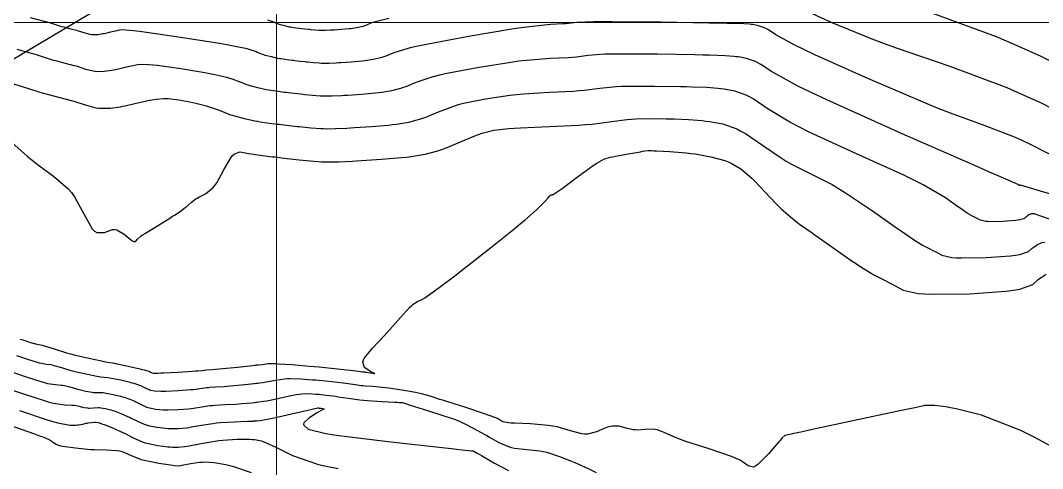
# Model space of a CAD drawing. Header units: metres. Extents: x 837475 to 838479, y 1189012 to 1191015.
# Drawn here: x 837854.6 to 837941.9, y 1190175.7 to 1190214 of the extents above; entities that cross this region are included whole.
import ezdxf

# ---------------------------------------------------------------- set-up
doc = ezdxf.new("R2010")
doc.units = ezdxf.units.M
doc.header["$LTSCALE"] = 0.3
doc.layers.add('COORD', color=7, linetype='Continuous', lineweight=20)
for name, color, linetype in [('CORREDORVIA', 70, 'Continuous'), ('COTAS 10', 1, 'Continuous'), ('COTAS INT', 252, 'Continuous')]:
    doc.layers.add(name, color=color, linetype=linetype)

msp = doc.modelspace()

# ---------------------------------------------------------------- linework, layer by layer
at = {"layer": 'COORD'}
for p, q in [((837876.514, 1189013.872), (837876.514, 1191013.872)), ((837476.514, 1190213.872), (838476.514, 1190213.872))]:
    msp.add_line(p, q, dxfattribs=at)
at = {"layer": 'CORREDORVIA'}
msp.add_lwpolyline([(838157.033, 1190996.193), (838237.174, 1190821.339), (838237.001, 1190602.875), (838240.031, 1190437.198), (838223.537, 1190366.272), (838212.196, 1190288.92), (838221.396, 1189997.878), (837954.545, 1189509.173), (837751.159, 1189231.384), (837593.191, 1189234.399), (837744.487, 1189686.609), (837750.277, 1189933.973), (837723.624, 1190051.525), (837726.092, 1190134.48), (837885.383, 1190229.429), (837983.184, 1190344.12), (837817.554, 1190502.187), (837798.033, 1190660.17), (837963.574, 1190795.982), (837910.676, 1191000.965)], close=True, dxfattribs=at)
at = {"layer": 'COTAS 10'}
for points in [[(837947.416, 1190204.082), (837941.817, 1190206.956), (837940.34, 1190207.637), (837938.896, 1190208.269), (837933.945, 1190210.138), (837929.526, 1190211.646), (837928.417, 1190212.05), (837927.358, 1190212.45), (837923.945, 1190213.844), (837921.386, 1190214.993)], [(837886.085, 1190214.192), (837884.618, 1190213.819), (837884.139, 1190213.618), (837884.014, 1190213.572), (837883.892, 1190213.531), (837883.479, 1190213.421), (837883.024, 1190213.346), (837882.875, 1190213.327), (837882.717, 1190213.31), (837882.066, 1190213.254), (837881.42, 1190213.212), (837881.266, 1190213.203), (837881.123, 1190213.195), (837880.694, 1190213.174), (837880.333, 1190213.17), (837880.232, 1190213.173), (837880.131, 1190213.177), (837879.763, 1190213.204), (837879.409, 1190213.24), (837879.317, 1190213.25), (837879.227, 1190213.26), (837878.924, 1190213.294), (837878.631, 1190213.329), (837878.463, 1190213.349), (837878.15, 1190213.387), (837877.811, 1190213.438), (837877.711, 1190213.456), (837877.608, 1190213.476), (837877.211, 1190213.563), (837876.844, 1190213.658), (837876.759, 1190213.683), (837876.682, 1190213.708), (837876.466, 1190213.794), (837876.254, 1190213.883), (837876.18, 1190213.91), (837876.099, 1190213.938), (837875.751, 1190214.047)], [(837854.624, 1190186.805), (837854.837, 1190186.742), (837855.027, 1190186.686), (837855.512, 1190186.532), (837855.798, 1190186.44), (837855.861, 1190186.422), (837855.918, 1190186.408), (837856.066, 1190186.385), (837856.349, 1190186.32), (837856.492, 1190186.279), (837856.661, 1190186.229), (837857.505, 1190185.965), (837858.585, 1190185.645), (837858.904, 1190185.56), (837859.231, 1190185.475), (837860.486, 1190185.18), (837861.552, 1190184.95), (837861.76, 1190184.907), (837861.93, 1190184.872), (837862.232, 1190184.821), (837862.513, 1190184.774), (837862.67, 1190184.742), (837862.863, 1190184.702), (837863.844, 1190184.49), (837864.834, 1190184.268), (837865.031, 1190184.223), (837865.195, 1190184.184), (837865.51, 1190184.1), (837865.605, 1190184.059), (837865.631, 1190184.047), (837865.656, 1190184.035), (837865.742, 1190183.99), (837865.835, 1190183.949), (837865.863, 1190183.939), (837865.893, 1190183.931), (837866.011, 1190183.906), (837866.408, 1190183.908), (837866.613, 1190183.916), (837866.86, 1190183.928), (837868.096, 1190183.995), (837869.33, 1190184.07), (837869.575, 1190184.087), (837869.779, 1190184.101), (837870.169, 1190184.138), (837870.297, 1190184.158), (837870.336, 1190184.162), (837870.377, 1190184.166), (837870.536, 1190184.175), (837871.042, 1190184.216), (837871.301, 1190184.24), (837871.612, 1190184.27), (837873.162, 1190184.421), (837874.713, 1190184.58), (837875.024, 1190184.614), (837875.284, 1190184.643), (837875.794, 1190184.713), (837876.214, 1190184.725), (837876.416, 1190184.719), (837876.656, 1190184.707), (837877.835, 1190184.63), (837879.298, 1190184.509), (837879.717, 1190184.47), (837880.142, 1190184.429), (837881.726, 1190184.261), (837883.037, 1190184.113), (837883.29, 1190184.084), (837883.494, 1190184.061), (837883.834, 1190184.022), (837883.863, 1190184.018), (837883.881, 1190184.016), (837883.918, 1190184.014), (837884.035, 1190183.998), (837884.096, 1190183.989), (837884.168, 1190183.978), (837884.528, 1190183.921), (837884.839, 1190183.874), (837884.88, 1190183.87), (837884.901, 1190183.87), (837884.815, 1190183.899), (837884.563, 1190184.007), (837884.48, 1190184.056), (837884.39, 1190184.114), (837884.02, 1190184.392), (837883.878, 1190184.852), (837883.934, 1190185.024), (837884.03, 1190185.215), (837884.721, 1190186.066), (837885.666, 1190187.058), (837885.924, 1190187.337), (837886.18, 1190187.618), (837887.09, 1190188.651), (837887.858, 1190189.498), (837888.025, 1190189.661), (837888.172, 1190189.793), (837888.539, 1190190.016), (837888.968, 1190190.213), (837889.155, 1190190.33), (837889.372, 1190190.473), (837890.399, 1190191.216), (837891.835, 1190192.312), (837892.308, 1190192.679), (837892.815, 1190193.073), (837894.92, 1190194.722), (837896.911, 1190196.315), (837897.347, 1190196.673), (837897.731, 1190196.995), (837898.701, 1190197.858), (837899.244, 1190198.396), (837899.359, 1190198.514), (837899.46, 1190198.617), (837899.698, 1190198.877), (837899.825, 1190199.019), (837899.855, 1190199.048), (837899.883, 1190199.073), (837899.968, 1190199.124), (837900.035, 1190199.143), (837900.053, 1190199.147), (837900.07, 1190199.151), (837900.126, 1190199.159), (837900.458, 1190199.38), (837900.649, 1190199.517), (837900.882, 1190199.687), (837902.084, 1190200.578), (837903.347, 1190201.497), (837903.62, 1190201.685), (837903.86, 1190201.845), (837904.448, 1190202.181), (837904.996, 1190202.343), (837905.21, 1190202.393), (837905.451, 1190202.445), (837906.548, 1190202.649), (837907.58, 1190202.824), (837907.781, 1190202.857), (837907.945, 1190202.884), (837908.229, 1190202.926), (837908.542, 1190202.912), (837908.724, 1190202.903), (837908.947, 1190202.893), (837910.095, 1190202.837), (837911.493, 1190202.727), (837911.873, 1190202.681), (837912.25, 1190202.63), (837913.587, 1190202.39), (837914.782, 1190202.062), (837915.069, 1190201.954), (837915.337, 1190201.839), (837916.15, 1190201.363), (837916.888, 1190200.737), (837917.11, 1190200.527), (837917.339, 1190200.302), (837918.227, 1190199.357), (837919.13, 1190198.396), (837919.367, 1190198.16), (837919.6, 1190197.937), (837920.394, 1190197.242), (837921.026, 1190196.741), (837921.156, 1190196.641), (837921.265, 1190196.557), (837921.498, 1190196.393), (837921.902, 1190196.121), (837922.12, 1190195.969), (837922.384, 1190195.783), (837923.721, 1190194.837), (837925.164, 1190193.822), (837925.494, 1190193.593), (837925.794, 1190193.387), (837926.629, 1190192.831), (837927.273, 1190192.441), (837927.453, 1190192.339), (837927.634, 1190192.239), (837928.291, 1190191.902), (837928.957, 1190191.568), (837929.143, 1190191.47), (837929.329, 1190191.37), (837930.006, 1190190.991), (837931.29, 1190190.705), (837931.858, 1190190.664), (837932.519, 1190190.64), (837935.674, 1190190.691), (837938.789, 1190190.909), (837939.424, 1190190.99), (837939.961, 1190191.08), (837941.078, 1190191.479), (837941.54, 1190191.891), (837941.664, 1190191.99), (837941.786, 1190192.081), (837942.211, 1190192.355)], [(837874.923, 1190184.603), (837874.713, 1190184.58)], [(837874.381, 1190175.393), (837872.869, 1190175.886), (837872.509, 1190175.986), (837872.175, 1190176.072), (837871.183, 1190176.25), (837870.373, 1190176.283), (837870.154, 1190176.276), (837869.938, 1190176.263), (837869.175, 1190176.157), (837868.557, 1190176.035), (837868.432, 1190176.011), (837868.326, 1190175.992), (837868.109, 1190175.958), (837867.801, 1190175.99), (837867.638, 1190176.011), (837867.442, 1190176.038), (837866.45, 1190176.183), (837865.348, 1190176.399), (837865.082, 1190176.472), (837864.832, 1190176.55), (837864.069, 1190176.877), (837863.348, 1190177.167), (837863.124, 1190177.222), (837862.889, 1190177.265), (837861.955, 1190177.329), (837860.943, 1190177.346), (837860.66, 1190177.36), (837860.376, 1190177.378), (837859.338, 1190177.477), (837858.449, 1190177.604), (837858.258, 1190177.64), (837858.091, 1190177.675), (837857.689, 1190177.806), (837857.476, 1190177.932), (837857.429, 1190177.966), (837857.387, 1190177.999), (837857.277, 1190178.111), (837856.666, 1190178.388), (837856.308, 1190178.525), (837855.867, 1190178.688), (837853.593, 1190179.494)]]:
    msp.add_lwpolyline(points, dxfattribs=at)
at = {"layer": 'COTAS INT'}
for points in [[(837930.887, 1190215.257), (837937.942, 1190212.664), (837939.866, 1190211.85), (837941.778, 1190210.996), (837948.578, 1190207.566)], [(837943.67, 1190202.021), (837940.899, 1190203.443), (837940.168, 1190203.78), (837939.453, 1190204.093), (837937.003, 1190205.018), (837934.042, 1190206.104), (837933.005, 1190206.519), (837931.873, 1190206.984), (837927.003, 1190209.072), (837922.46, 1190211.111), (837921.535, 1190211.545), (837920.755, 1190211.921), (837919.139, 1190212.804), (837918.503, 1190213.236), (837918.34, 1190213.327), (837918.183, 1190213.406), (837917.665, 1190213.589), (837917.178, 1190213.676), (837917.041, 1190213.695), (837916.903, 1190213.711), (837916.394, 1190213.751), (837914.993, 1190213.787), (837914.293, 1190213.801), (837913.457, 1190213.816), (837909.307, 1190213.885), (837905.145, 1190213.929), (837904.302, 1190213.929), (837903.592, 1190213.924), (837902.142, 1190213.86), (837901.447, 1190213.773), (837901.214, 1190213.753), (837900.962, 1190213.735), (837899.905, 1190213.684), (837898.118, 1190213.504), (837897.407, 1190213.404), (837896.601, 1190213.283), (837892.911, 1190212.665), (837889.312, 1190211.991), (837888.564, 1190211.835), (837887.925, 1190211.691), (837886.515, 1190211.281), (837885.839, 1190210.997), (837885.662, 1190210.933), (837885.49, 1190210.875), (837884.907, 1190210.719), (837884.266, 1190210.613), (837884.056, 1190210.587), (837883.833, 1190210.562), (837882.914, 1190210.484), (837882.004, 1190210.425), (837881.786, 1190210.412), (837881.584, 1190210.4), (837880.98, 1190210.371), (837880.47, 1190210.366), (837880.328, 1190210.369), (837880.185, 1190210.375), (837879.666, 1190210.413), (837879.167, 1190210.464), (837879.037, 1190210.478), (837878.91, 1190210.492), (837878.482, 1190210.54), (837878.068, 1190210.589), (837877.95, 1190210.603), (837877.831, 1190210.617), (837877.39, 1190210.671), (837876.912, 1190210.743), (837876.771, 1190210.769), (837876.625, 1190210.797), (837876.065, 1190210.919), (837875.547, 1190211.053), (837875.428, 1190211.089), (837875.319, 1190211.124), (837875.014, 1190211.245), (837874.716, 1190211.37), (837874.611, 1190211.408), (837874.497, 1190211.448), (837874.005, 1190211.602), (837872.824, 1190211.848), (837872.275, 1190211.945), (837871.63, 1190212.055), (837868.5, 1190212.556), (837865.416, 1190213.014), (837864.8, 1190213.096), (837864.287, 1190213.16), (837863.297, 1190213.229), (837862.958, 1190213.163), (837862.856, 1190213.141), (837862.75, 1190213.118), (837862.341, 1190213.022), (837861.911, 1190212.926), (837861.792, 1190212.903), (837861.673, 1190212.883), (837861.246, 1190212.821), (837860.82, 1190212.81), (837860.703, 1190212.821), (837860.586, 1190212.837), (837860.164, 1190212.947), (837859.723, 1190213.091), (837859.594, 1190213.129), (837859.461, 1190213.167), (837858.954, 1190213.296), (837858.368, 1190213.45), (837858.186, 1190213.502), (837857.996, 1190213.559), (837857.235, 1190213.803), (837855.507, 1190214.265)], [(837942.787, 1190199.144), (837941.175, 1190199.614), (837940.031, 1190199.948), (837940.026, 1190199.95), (837940.025, 1190199.951), (837940.017, 1190199.951), (837940.015, 1190199.949), (837940.012, 1190199.948), (837940.01, 1190199.946), (837940.007, 1190199.944), (837940, 1190199.941), (837939.996, 1190199.94), (837939.992, 1190199.94), (837939.971, 1190199.938), (837939.942, 1190199.938), (837939.934, 1190199.94), (837939.929, 1190199.943), (837939.928, 1190199.944), (837939.927, 1190199.944), (837939.922, 1190199.946), (837939.918, 1190199.949), (837939.917, 1190199.949), (837939.916, 1190199.95), (837939.911, 1190199.953), (837939.903, 1190199.958), (837939.9, 1190199.961), (837939.895, 1190199.964), (837939.875, 1190199.978), (837938.334, 1190200.661), (837937.371, 1190201.085), (837936.176, 1190201.611), (837929.922, 1190204.362), (837923.483, 1190207.253), (837922.171, 1190207.868), (837921.063, 1190208.402), (837918.763, 1190209.662), (837917.849, 1190210.283), (837917.615, 1190210.414), (837917.39, 1190210.527), (837916.646, 1190210.789), (837915.946, 1190210.914), (837915.749, 1190210.941), (837915.55, 1190210.965), (837914.819, 1190211.023), (837913.482, 1190211.064), (837912.9, 1190211.076), (837912.228, 1190211.09), (837909.038, 1190211.145), (837905.827, 1190211.165), (837905.142, 1190211.156), (837904.546, 1190211.142), (837903.126, 1190211.037), (837902.113, 1190210.91), (837901.772, 1190210.881), (837901.405, 1190210.854), (837899.861, 1190210.78), (837897.862, 1190210.624), (837897.207, 1190210.546), (837896.509, 1190210.453), (837893.624, 1190209.992), (837890.895, 1190209.461), (837890.296, 1190209.323), (837889.765, 1190209.19), (837888.411, 1190208.743), (837887.538, 1190208.376), (837887.31, 1190208.293), (837887.088, 1190208.219), (837886.336, 1190208.017), (837885.507, 1190207.88), (837885.237, 1190207.847), (837884.949, 1190207.815), (837883.762, 1190207.714), (837882.587, 1190207.637), (837882.306, 1190207.62), (837882.045, 1190207.605), (837881.265, 1190207.568), (837880.607, 1190207.561), (837880.423, 1190207.565), (837880.239, 1190207.573), (837879.569, 1190207.622), (837878.924, 1190207.688), (837878.756, 1190207.706), (837878.593, 1190207.724), (837878.04, 1190207.786), (837877.506, 1190207.849), (837877.354, 1190207.867), (837877.2, 1190207.886), (837876.63, 1190207.955), (837876.014, 1190208.048), (837875.831, 1190208.081), (837875.643, 1190208.117), (837874.92, 1190208.276), (837874.251, 1190208.449), (837874.097, 1190208.495), (837873.957, 1190208.54), (837873.563, 1190208.696), (837873.177, 1190208.858), (837873.042, 1190208.907), (837872.895, 1190208.958), (837872.26, 1190209.157), (837871.224, 1190209.399), (837870.823, 1190209.476), (837870.373, 1190209.559), (837868.336, 1190209.894), (837866.35, 1190210.173), (837865.932, 1190210.219), (837865.571, 1190210.252), (837864.743, 1190210.259), (837864.255, 1190210.164), (837864.108, 1190210.133), (837863.957, 1190210.1), (837863.368, 1190209.961), (837862.749, 1190209.823), (837862.578, 1190209.791), (837862.407, 1190209.761), (837861.792, 1190209.673), (837861.18, 1190209.657), (837861.011, 1190209.672), (837860.842, 1190209.696), (837860.237, 1190209.854), (837859.602, 1190210.061), (837859.415, 1190210.116), (837859.224, 1190210.17), (837858.495, 1190210.356), (837857.653, 1190210.577), (837857.391, 1190210.652), (837857.117, 1190210.735), (837856.022, 1190211.085), (837854.367, 1190211.561)], [(837874.923, 1190211.283), (837874.716, 1190211.37)], [(837942.678, 1190197.011), (837941.585, 1190197.364), (837941.316, 1190197.47), (837941.256, 1190197.489), (837941.202, 1190197.505), (837941.058, 1190197.525), (837940.947, 1190197.505), (837940.914, 1190197.494), (837940.879, 1190197.481), (837940.747, 1190197.418), (837940.603, 1190197.325), (837940.562, 1190197.294), (837940.52, 1190197.261), (837940.364, 1190197.122), (837939.987, 1190196.987), (837939.806, 1190196.957), (837939.591, 1190196.93), (837938.539, 1190196.856), (837937.473, 1190196.839), (837937.25, 1190196.847), (837937.058, 1190196.861), (837936.625, 1190196.957), (837936.396, 1190197.085), (837936.333, 1190197.119), (837936.27, 1190197.152), (837936.045, 1190197.265), (837935.823, 1190197.379), (837935.762, 1190197.412), (837935.702, 1190197.447), (837935.484, 1190197.579), (837935.068, 1190197.862), (837934.882, 1190197.991), (837934.665, 1190198.143), (837933.627, 1190198.877), (837931.708, 1190199.99), (837930.936, 1190200.381), (837930.059, 1190200.808), (837926.023, 1190202.648), (837921.982, 1190204.503), (837921.103, 1190204.94), (837920.326, 1190205.343), (837918.387, 1190206.52), (837917.195, 1190207.329), (837916.89, 1190207.5), (837916.596, 1190207.648), (837915.626, 1190207.99), (837914.714, 1190208.153), (837914.457, 1190208.188), (837914.198, 1190208.219), (837913.244, 1190208.294), (837911.97, 1190208.34), (837911.508, 1190208.352), (837910.999, 1190208.364), (837908.768, 1190208.405), (837906.509, 1190208.401), (837905.983, 1190208.383), (837905.499, 1190208.359), (837904.111, 1190208.215), (837902.778, 1190208.047), (837902.33, 1190208.009), (837901.847, 1190207.974), (837899.817, 1190207.876), (837897.606, 1190207.744), (837897.008, 1190207.688), (837896.417, 1190207.624), (837894.337, 1190207.32), (837892.479, 1190206.93), (837892.028, 1190206.812), (837891.605, 1190206.688), (837890.308, 1190206.204), (837889.238, 1190205.755), (837888.959, 1190205.653), (837888.687, 1190205.562), (837887.765, 1190205.315), (837886.749, 1190205.148), (837886.418, 1190205.106), (837886.065, 1190205.067), (837884.61, 1190204.943), (837883.17, 1190204.849), (837882.826, 1190204.829), (837882.506, 1190204.811), (837881.55, 1190204.765), (837880.744, 1190204.756), (837880.519, 1190204.762), (837880.293, 1190204.77), (837879.472, 1190204.831), (837878.682, 1190204.912), (837878.476, 1190204.934), (837878.275, 1190204.956), (837877.598, 1190205.032), (837876.943, 1190205.109), (837876.757, 1190205.132), (837876.569, 1190205.154), (837875.87, 1190205.24), (837875.115, 1190205.353), (837874.891, 1190205.394), (837874.66, 1190205.438), (837873.774, 1190205.632), (837872.955, 1190205.844), (837872.766, 1190205.901), (837872.594, 1190205.956), (837872.112, 1190206.147), (837871.639, 1190206.346), (837871.474, 1190206.406), (837871.293, 1190206.468), (837870.515, 1190206.712), (837869.623, 1190206.95), (837869.37, 1190207.008), (837869.115, 1190207.063), (837868.172, 1190207.233), (837867.285, 1190207.332), (837867.064, 1190207.342), (837866.855, 1190207.344), (837866.189, 1190207.289), (837865.552, 1190207.166), (837865.361, 1190207.125), (837865.163, 1190207.081), (837864.395, 1190206.9), (837863.587, 1190206.721), (837863.364, 1190206.678), (837863.141, 1190206.639), (837862.338, 1190206.524), (837861.539, 1190206.503), (837861.319, 1190206.523), (837861.099, 1190206.555), (837860.309, 1190206.761), (837859.481, 1190207.031), (837859.237, 1190207.103), (837858.988, 1190207.173), (837858.036, 1190207.416), (837856.937, 1190207.704), (837856.596, 1190207.803), (837856.238, 1190207.91), (837854.81, 1190208.366), (837853.226, 1190208.857)], [(837874.92, 1190208.276), (837874.923, 1190208.275)], [(837853.645, 1190203.833), (837855.226, 1190202.441), (837855.645, 1190202.095), (837856.055, 1190201.768), (837857.466, 1190200.728), (837858.693, 1190199.664), (837858.986, 1190199.321), (837859.26, 1190198.957), (837860.082, 1190197.465), (837860.771, 1190196.238), (837860.961, 1190196.041), (837861.15, 1190195.905), (837861.829, 1190195.928), (837862.497, 1190196.165), (837862.679, 1190196.163), (837862.859, 1190196.133), (837863.499, 1190195.782), (837864.021, 1190195.352), (837864.126, 1190195.272), (837864.214, 1190195.209), (837864.392, 1190195.12), (837864.469, 1190195.169), (837864.493, 1190195.191), (837864.519, 1190195.218), (837864.623, 1190195.35), (837864.955, 1190195.623), (837865.124, 1190195.739), (837865.327, 1190195.872), (837866.337, 1190196.501), (837867.398, 1190197.153), (837867.633, 1190197.301), (837867.842, 1190197.435), (837868.383, 1190197.8), (837868.742, 1190198.074), (837868.837, 1190198.15), (837868.929, 1190198.227), (837869.243, 1190198.502), (837869.607, 1190198.782), (837869.73, 1190198.86), (837869.864, 1190198.939), (837870.429, 1190199.229), (837871.055, 1190199.721), (837871.228, 1190199.928), (837871.399, 1190200.165), (837872.016, 1190201.276), (837872.603, 1190202.307), (837872.757, 1190202.494), (837872.907, 1190202.638), (837873.415, 1190202.802), (837873.969, 1190202.69), (837874.147, 1190202.66), (837874.336, 1190202.63), (837875.11, 1190202.524), (837875.937, 1190202.423), (837876.16, 1190202.396), (837876.381, 1190202.369), (837877.156, 1190202.278), (837877.958, 1190202.187), (837878.195, 1190202.162), (837878.439, 1190202.136), (837879.375, 1190202.04), (837880.347, 1190201.968), (837880.614, 1190201.958), (837880.881, 1190201.951), (837881.835, 1190201.961), (837882.968, 1190202.016), (837883.346, 1190202.037), (837883.753, 1190202.062), (837885.459, 1190202.173), (837887.181, 1190202.319), (837887.599, 1190202.366), (837887.991, 1190202.415), (837889.193, 1190202.613), (837890.285, 1190202.906), (837890.607, 1190203.014), (837890.938, 1190203.134), (837892.204, 1190203.666), (837893.445, 1190204.187), (837893.76, 1190204.3), (837894.062, 1190204.4), (837895.05, 1190204.648), (837896.325, 1190204.795), (837896.809, 1190204.831), (837897.35, 1190204.865), (837899.774, 1190204.972), (837902.289, 1190205.093), (837902.888, 1190205.137), (837903.443, 1190205.185), (837905.095, 1190205.392), (837906.453, 1190205.577), (837906.824, 1190205.61), (837907.191, 1190205.636), (837908.499, 1190205.666), (837909.771, 1190205.638), (837910.116, 1190205.628), (837910.458, 1190205.616), (837911.67, 1190205.566), (837912.845, 1190205.473), (837913.165, 1190205.435), (837913.482, 1190205.391), (837914.606, 1190205.19), (837915.803, 1190204.768), (837916.165, 1190204.586), (837916.541, 1190204.375), (837918.011, 1190203.378), (837919.589, 1190202.284), (837920.034, 1190202.012), (837920.482, 1190201.754), (837922.125, 1190200.934), (837923.943, 1190200.005), (837924.501, 1190199.678), (837925.083, 1190199.32), (837927.38, 1190197.777), (837929.435, 1190196.323), (837929.864, 1190196.022), (837930.233, 1190195.765), (837931.057, 1190195.205), (837931.488, 1190194.944), (837931.608, 1190194.875), (837931.729, 1190194.809), (837932.168, 1190194.584), (837932.614, 1190194.36), (837932.738, 1190194.295), (837932.862, 1190194.228), (837933.316, 1190193.974), (837934.174, 1190193.783), (837934.554, 1190193.755), (837934.996, 1190193.739), (837937.107, 1190193.774), (837939.19, 1190193.92), (837939.615, 1190193.974), (837939.974, 1190194.034), (837940.721, 1190194.301), (837941.03, 1190194.576), (837941.113, 1190194.642), (837941.195, 1190194.703), (837941.479, 1190194.886), (837941.742, 1190195.012), (837941.809, 1190195.037), (837941.875, 1190195.058), (837942.095, 1190195.099)], [(837874.923, 1190205.388), (837874.891, 1190205.394)], [(837874.336, 1190202.63), (837874.923, 1190202.55)], [(837942.555, 1190177.702), (837941.244, 1190178.394), (837940.051, 1190178.988), (837936.714, 1190180.303), (837934.53, 1190180.839), (837934.063, 1190180.94), (837933.656, 1190181.02), (837932.681, 1190181.14), (837932.202, 1190181.129), (837932.108, 1190181.127), (837932.03, 1190181.125), (837931.885, 1190181.124), (837931.853, 1190181.123), (837931.846, 1190181.122), (837931.84, 1190181.121), (837931.824, 1190181.114), (837931.815, 1190181.108), (837931.812, 1190181.107), (837931.81, 1190181.106), (837931.803, 1190181.105), (837931.795, 1190181.106), (837931.792, 1190181.106), (837931.789, 1190181.107), (837931.776, 1190181.106), (837930.86, 1190180.912), (837930.287, 1190180.79), (837929.577, 1190180.638), (837925.858, 1190179.843), (837922.134, 1190179.047), (837921.42, 1190178.895), (837920.843, 1190178.773), (837919.903, 1190178.578), (837919.663, 1190178.335), (837919.527, 1190178.183), (837919.361, 1190177.993), (837918.51, 1190177.001), (837917.609, 1190176.093), (837917.411, 1190175.956), (837917.236, 1190175.869), (837916.79, 1190175.972), (837916.095, 1190176.456), (837915.762, 1190176.61), (837915.368, 1190176.772), (837913.439, 1190177.429), (837911.447, 1190178.071), (837911.013, 1190178.224), (837910.63, 1190178.365), (837909.671, 1190178.786), (837909.03, 1190179.045), (837908.846, 1190179.085), (837908.66, 1190179.111), (837907.968, 1190179.091), (837907.291, 1190179.039), (837907.115, 1190179.046), (837906.944, 1190179.061), (837906.368, 1190179.192), (837905.858, 1190179.335), (837905.73, 1190179.359), (837905.606, 1190179.376), (837905.204, 1190179.378), (837904.768, 1190179.277), (837904.624, 1190179.228), (837904.469, 1190179.171), (837903.823, 1190178.888), (837903.048, 1190178.694), (837902.812, 1190178.692), (837902.567, 1190178.712), (837901.604, 1190178.974), (837900.455, 1190179.313), (837900.094, 1190179.381), (837899.713, 1190179.439), (837898.18, 1190179.558), (837896.813, 1190179.617), (837896.538, 1190179.637), (837896.306, 1190179.658), (837895.842, 1190179.749), (837895.661, 1190179.852), (837895.61, 1190179.882), (837895.557, 1190179.911), (837895.36, 1190180.02), (837894.835, 1190180.226), (837894.576, 1190180.317), (837894.268, 1190180.422), (837892.743, 1190180.924), (837891.141, 1190181.441), (837890.784, 1190181.556), (837890.464, 1190181.659), (837889.62, 1190181.93), (837888.889, 1190182.124), (837888.64, 1190182.178), (837888.37, 1190182.234), (837887.23, 1190182.436), (837886.071, 1190182.609), (837885.79, 1190182.645), (837885.526, 1190182.676), (837884.719, 1190182.746), (837884.069, 1190182.791), (837883.904, 1190182.806), (837883.745, 1190182.822), (837883.228, 1190182.89), (837882.631, 1190182.975), (837882.422, 1190183.002), (837882.195, 1190183.031), (837881.215, 1190183.145), (837880.138, 1190183.259), (837879.849, 1190183.287), (837879.565, 1190183.314), (837878.571, 1190183.396), (837877.658, 1190183.422), (837877.424, 1190183.413), (837877.198, 1190183.397), (837876.453, 1190183.281), (837875.625, 1190183.123), (837875.348, 1190183.081), (837875.05, 1190183.04), (837873.799, 1190182.897), (837872.576, 1190182.783), (837872.296, 1190182.76), (837872.04, 1190182.74), (837871.329, 1190182.698), (837870.814, 1190182.668), (837870.683, 1190182.656), (837870.557, 1190182.642), (837870.144, 1190182.576), (837869.599, 1190182.501), (837869.39, 1190182.48), (837869.156, 1190182.46), (837868.098, 1190182.387), (837867.048, 1190182.34), (837866.818, 1190182.335), (837866.615, 1190182.334), (837866.099, 1190182.362), (837865.778, 1190182.428), (837865.697, 1190182.451), (837865.62, 1190182.477), (837865.37, 1190182.588), (837865.136, 1190182.711), (837865.068, 1190182.743), (837864.999, 1190182.775), (837864.741, 1190182.886), (837864.342, 1190183.013), (837864.185, 1190183.055), (837864.008, 1190183.1), (837863.198, 1190183.288), (837862.408, 1190183.451), (837862.243, 1190183.481), (837862.102, 1190183.504), (837861.784, 1190183.529), (837861.465, 1190183.555), (837861.321, 1190183.578), (837861.154, 1190183.608), (837860.354, 1190183.772), (837859.44, 1190183.987), (837859.202, 1190184.049), (837858.969, 1190184.111), (837858.183, 1190184.344), (837857.526, 1190184.537), (837857.375, 1190184.573), (837857.238, 1190184.603), (837856.854, 1190184.652), (837856.433, 1190184.719), (837856.271, 1190184.759), (837856.09, 1190184.81), (837855.276, 1190185.073), (837854.335, 1190185.387)], [(837853.644, 1190184.089), (837855.039, 1190183.614), (837856.383, 1190183.18), (837856.681, 1190183.097), (837856.947, 1190183.029), (837857.643, 1190182.92), (837858.126, 1190182.887), (837858.258, 1190182.868), (837858.39, 1190182.844), (837858.861, 1190182.723), (837859.354, 1190182.577), (837859.5, 1190182.538), (837859.649, 1190182.5), (837860.222, 1190182.365), (837860.757, 1190182.265), (837860.883, 1190182.249), (837860.999, 1190182.238), (837861.337, 1190182.237), (837861.691, 1190182.233), (837861.816, 1190182.219), (837861.954, 1190182.2), (837862.553, 1190182.086), (837863.182, 1190181.932), (837863.34, 1190181.888), (837863.49, 1190181.842), (837863.972, 1190181.673), (837864.393, 1190181.492), (837864.505, 1190181.439), (837864.616, 1190181.386), (837864.998, 1190181.187), (837865.406, 1190181.005), (837865.532, 1190180.963), (837865.663, 1190180.924), (837866.187, 1190180.817), (837866.822, 1190180.76), (837867.023, 1190180.754), (837867.237, 1190180.752), (837868.101, 1190180.78), (837868.982, 1190180.85), (837869.205, 1190180.874), (837869.419, 1190180.901), (837870.119, 1190181.015), (837870.817, 1190181.125), (837871.03, 1190181.149), (837871.251, 1190181.17), (837872.121, 1190181.22), (837873.038, 1190181.263), (837873.29, 1190181.279), (837873.541, 1190181.296), (837874.436, 1190181.373), (837875.387, 1190181.499), (837875.672, 1190181.548), (837875.967, 1190181.603), (837877.112, 1190181.848), (837878.183, 1190182.069), (837878.432, 1190182.108), (837878.659, 1190182.137), (837879.306, 1190182.162), (837879.831, 1190182.118), (837879.982, 1190182.105), (837880.134, 1190182.09), (837880.703, 1190182.03), (837881.352, 1190181.948), (837881.555, 1190181.92), (837881.768, 1190181.889), (837882.623, 1190181.758), (837883.628, 1190181.626), (837883.936, 1190181.594), (837884.256, 1190181.565), (837885.521, 1190181.478), (837886.606, 1190181.42), (837886.814, 1190181.409), (837886.981, 1190181.4), (837887.25, 1190181.385), (837887.528, 1190181.298), (837887.701, 1190181.243), (837887.915, 1190181.174), (837889.037, 1190180.817), (837890.266, 1190180.425), (837890.548, 1190180.335), (837890.804, 1190180.253), (837891.52, 1190180.023), (837892.137, 1190179.784), (837892.331, 1190179.697), (837892.536, 1190179.6), (837893.359, 1190179.173), (837894.224, 1190178.694), (837894.456, 1190178.565), (837894.683, 1190178.436), (837895.474, 1190177.984), (837896.308, 1190177.621), (837896.564, 1190177.548), (837896.829, 1190177.489), (837897.876, 1190177.376), (837898.982, 1190177.266), (837899.285, 1190177.208), (837899.587, 1190177.138), (837900.667, 1190176.788), (837901.694, 1190176.37), (837901.963, 1190176.258), (837902.225, 1190176.147), (837903.113, 1190175.76), (837903.812, 1190175.412)], [(837852.953, 1190182.791), (837854.803, 1190182.156), (837856.675, 1190181.55), (837857.091, 1190181.434), (837857.462, 1190181.34), (837858.431, 1190181.188), (837859.014, 1190181.171), (837859.141, 1190181.162), (837859.254, 1190181.152), (837859.539, 1190181.102), (837859.739, 1190181.043), (837859.797, 1190181.027), (837859.858, 1190181.012), (837860.09, 1190180.957), (837860.36, 1190180.923), (837860.444, 1190180.92), (837860.533, 1190180.92), (837860.89, 1190180.945), (837861.279, 1190180.962), (837861.389, 1190180.958), (837861.5, 1190180.949), (837861.907, 1190180.885), (837862.357, 1190180.764), (837862.495, 1190180.72), (837862.638, 1190180.672), (837863.203, 1190180.459), (837863.787, 1190180.208), (837863.943, 1190180.136), (837864.096, 1190180.062), (837864.626, 1190179.785), (837865.191, 1190179.533), (837865.366, 1190179.474), (837865.549, 1190179.421), (837866.275, 1190179.272), (837867.028, 1190179.186), (837867.228, 1190179.173), (837867.425, 1190179.165), (837868.104, 1190179.173), (837868.808, 1190179.239), (837869.02, 1190179.268), (837869.239, 1190179.3), (837870.095, 1190179.454), (837871.077, 1190179.609), (837871.376, 1190179.643), (837871.688, 1190179.672), (837872.913, 1190179.743), (837874.037, 1190179.786), (837874.284, 1190179.798), (837874.505, 1190179.809), (837875.073, 1190179.849), (837875.724, 1190179.959), (837875.996, 1190180.015), (837876.309, 1190180.082), (837877.771, 1190180.416), (837879.168, 1190180.741), (837879.439, 1190180.803), (837879.66, 1190180.852), (837880.042, 1190180.928), (837880.098, 1190180.923), (837880.114, 1190180.922), (837880.13, 1190180.92), (837880.191, 1190180.914), (837880.27, 1190180.904), (837880.298, 1190180.9), (837880.328, 1190180.895), (837880.459, 1190180.875), (837880.535, 1190180.838), (837880.532, 1190180.823), (837880.517, 1190180.807), (837880.374, 1190180.729), (837880.073, 1190180.572), (837879.958, 1190180.505), (837879.829, 1190180.428), (837879.252, 1190180.065), (837878.839, 1190179.659), (837878.814, 1190179.554), (837878.828, 1190179.453), (837879.201, 1190179.118), (837880.706, 1190178.756), (837881.433, 1190178.639), (837882.295, 1190178.513), (837886.532, 1190177.996), (837890.658, 1190177.539), (837891.451, 1190177.452), (837892.093, 1190177.382), (837893.147, 1190177.268), (837893.206, 1190177.265), (837893.221, 1190177.264), (837893.234, 1190177.263), (837893.275, 1190177.258), (837893.307, 1190177.252), (837893.315, 1190177.25), (837893.322, 1190177.247), (837893.345, 1190177.237), (837893.628, 1190177.074), (837893.798, 1190176.976), (837894.009, 1190176.854), (837895.106, 1190176.219), (837896.31, 1190175.583)], [(837874.923, 1190183.026), (837873.799, 1190182.897)], [(837874.436, 1190181.373), (837874.923, 1190181.438)], [(837854.566, 1190180.697), (837856.912, 1190179.92), (837857.409, 1190179.772), (837857.841, 1190179.652), (837858.854, 1190179.459), (837859.379, 1190179.469), (837859.504, 1190179.477), (837859.62, 1190179.488), (837859.963, 1190179.546), (837860.25, 1190179.612), (837860.329, 1190179.627), (837860.409, 1190179.641), (837860.7, 1190179.682), (837860.963, 1190179.703), (837861.026, 1190179.704), (837861.085, 1190179.703), (837861.262, 1190179.683), (837861.531, 1190179.596), (837861.649, 1190179.553), (837861.785, 1190179.501), (837862.433, 1190179.245), (837863.181, 1190178.924), (837863.38, 1190178.832), (837863.576, 1190178.737), (837864.254, 1190178.383), (837864.977, 1190178.06), (837865.2, 1190177.986), (837865.434, 1190177.918), (837866.362, 1190177.727), (837867.235, 1190177.612), (837867.433, 1190177.592), (837867.613, 1190177.577), (837868.107, 1190177.566), (837868.634, 1190177.629), (837868.835, 1190177.661), (837869.059, 1190177.7), (837870.07, 1190177.893), (837871.249, 1190178.09), (837871.58, 1190178.131), (837871.914, 1190178.167), (837873.134, 1190178.246), (837874.205, 1190178.252), (837874.444, 1190178.241), (837874.658, 1190178.224), (837875.225, 1190178.117), (837875.877, 1190177.839), (837876.145, 1190177.714), (837876.451, 1190177.569), (837877.871, 1190176.872), (837880.078, 1190176.108), (837880.88, 1190175.92), (837881.765, 1190175.742)], [(837874.923, 1190179.838), (837874.505, 1190179.809)], [(837874.658, 1190178.224), (837874.923, 1190178.174)]]:
    msp.add_lwpolyline(points, dxfattribs=at)

doc.saveas('drawing.dxf')
